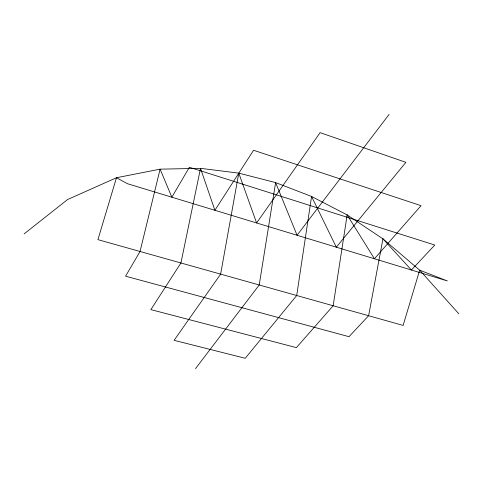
<?xml version="1.0" encoding="UTF-8"?>
<svg xmlns="http://www.w3.org/2000/svg" width="483" height="483" viewBox="0 0 483 483"><rect width="100%" height="100%" fill="white"/><g stroke="black" fill="none" stroke-linecap="round" stroke-linejoin="round"><path stroke-width="0.72" d="M195.512 368.632L259.214 284.976L275.612 182.598L238.777 173.131L200.505 168.338L160.096 169.159L116.481 177.732L67.578 199.545L24.15 233.863M389.123 114.368L297.069 235.257L275.612 182.598L311.571 196.46L347.156 214.935L382.934 238.856L419.673 270.172L458.85 313.823M311.571 196.46L296.707 295.511L245.249 358.277L174.097 340.328L220.634 274.133L238.777 173.131L256.612 222.965L320.102 132.65L405.889 162.33L336.319 247.187L311.571 196.46M347.156 214.935L333.161 305.757L296.387 347.633L150.865 309.621L180.932 262.975L200.505 168.338L214.893 210.28L253.569 150.279L421.043 205.673L374.422 258.767L347.156 214.935M382.934 238.856L368.62 315.725L348.992 336.687L125.568 276.191L140.04 251.486L160.096 169.159L171.851 197.197L189.378 167.281L434.803 245.032L411.413 270.015L382.934 238.856M116.481 177.732L97.922 239.646L403.124 325.421L419.673 270.172L447.355 280.937L127.421 183.697L116.481 177.732"/></g></svg>
